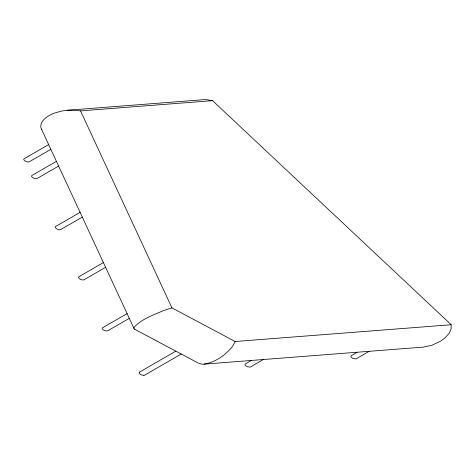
<?xml version="1.0" encoding="UTF-8"?>
<svg xmlns="http://www.w3.org/2000/svg" width="475" height="475" viewBox="0 0 475 475"><rect width="100%" height="100%" fill="white"/><g stroke="black" fill="none" stroke-linecap="round" stroke-linejoin="round"><path stroke-width="0.71" d="M204.096 364.129L423.558 347.082L432.007 345.242L440.082 341.442A45.647 26.357 0 0 0 445.206 337.707L448.982 333.521L450.52 330.624A31.392 18.121 0 0 0 451.072 328.474L451.214 324.728L235.149 341.507L234.151 343.502A65.74 37.953 0 0 1 231.551 347.635C224.55 355.811 214.86 362.413 204.096 364.129A7.357 4.251 0 0 1 202.884 364.171A6.288 3.628 0 0 1 200.943 363.951L198.016 362.947L134.817 329.323M139.478 372.127L139.133 372.988L140.042 374.116A6.276 3.622 0 0 0 141.336 374.846L143.872 375.339M48.652 144.59L24.154 158.739A1.336 0.772 0 0 0 23.821 159.072L23.75 159.351A2.797 1.615 0 0 0 23.857 159.79L24.747 160.782A6.312 3.646 0 0 0 25.816 161.393L27.265 161.868A3.028 1.752 0 0 0 28.167 161.975L28.88 161.91A1.3 0.748 0 0 0 29.349 161.743L50.849 149.328M56.424 161.328L31.92 175.471A1.336 0.772 0 0 0 31.588 175.809L31.522 176.011A2.797 1.615 0 0 0 31.623 176.528L32.514 177.513A6.312 3.646 0 0 0 33.583 178.131L35.031 178.6A3.028 1.752 0 0 0 35.934 178.707L36.646 178.648A1.3 0.748 0 0 0 37.115 178.475L58.621 166.06M80.109 212.367L55.605 226.516A1.336 0.772 0 0 0 55.278 226.848L55.207 227.121A2.797 1.615 0 0 0 55.308 227.567L56.204 228.552A6.312 3.646 0 0 0 57.267 229.17L58.716 229.639A3.028 1.752 0 0 0 59.624 229.746L60.337 229.686A1.3 0.748 0 0 0 60.806 229.514L82.306 217.099M103.407 262.574L78.903 276.717A1.336 0.772 0 0 0 78.577 277.05L78.506 277.329A2.797 1.615 0 0 0 78.612 277.768L79.503 278.76A6.312 3.646 0 0 0 80.572 279.371L82.021 279.846A3.028 1.752 0 0 0 82.923 279.953L83.636 279.888A1.3 0.748 0 0 0 84.105 279.722L105.604 267.306M127.098 313.613L102.594 327.756A1.336 0.772 0 0 0 102.262 328.094L102.19 328.367A2.797 1.615 0 0 0 102.297 328.813L103.194 329.798A6.312 3.646 0 0 0 104.257 330.416L105.705 330.885A3.028 1.752 0 0 0 106.614 330.992L107.326 330.933A1.3 0.748 0 0 0 107.795 330.76L129.295 318.345M139.502 372.115L175.827 351.144M181.236 354.023L144.697 375.119A1.437 0.831 0 0 1 143.872 375.333M251.346 360.442L245.159 364.052L245.035 364.883L245.908 365.892A6.276 3.622 0 0 0 247.202 366.623L249.737 367.116A1.437 0.831 0 0 0 250.568 366.896L263.34 359.516M357.164 352.242L351.019 355.828L350.9 356.66L351.767 357.669A6.276 3.622 0 0 0 353.062 358.399L355.597 358.892A1.437 0.831 0 0 0 356.434 358.678L369.176 351.31M235.149 341.507L171.95 307.883L165.472 309.943A89.573 51.716 0 0 0 162.616 310.965C152.647 315.341 141.33 319.158 133.974 327.501A3.574 2.066 0 0 0 133.968 328.457A4.233 2.446 0 0 0 134.829 329.312M451.214 324.728L212.551 100.647L206.708 99.708A14.244 8.223 0 0 0 204.761 99.649A14.476 8.36 0 0 0 203.395 99.702L67.201 110.259L61.916 110.978L54.56 113.056A34.301 19.802 0 0 0 48.313 116.084C44.65 118.418 40.5 121.903 40.773 126.683A22.616 13.057 0 0 0 41.539 129.224M67.201 110.259L73.429 110.2L80.518 110.883L212.551 100.647M80.518 110.883L171.95 307.883M41.521 129.23L133.986 328.457"/></g></svg>
